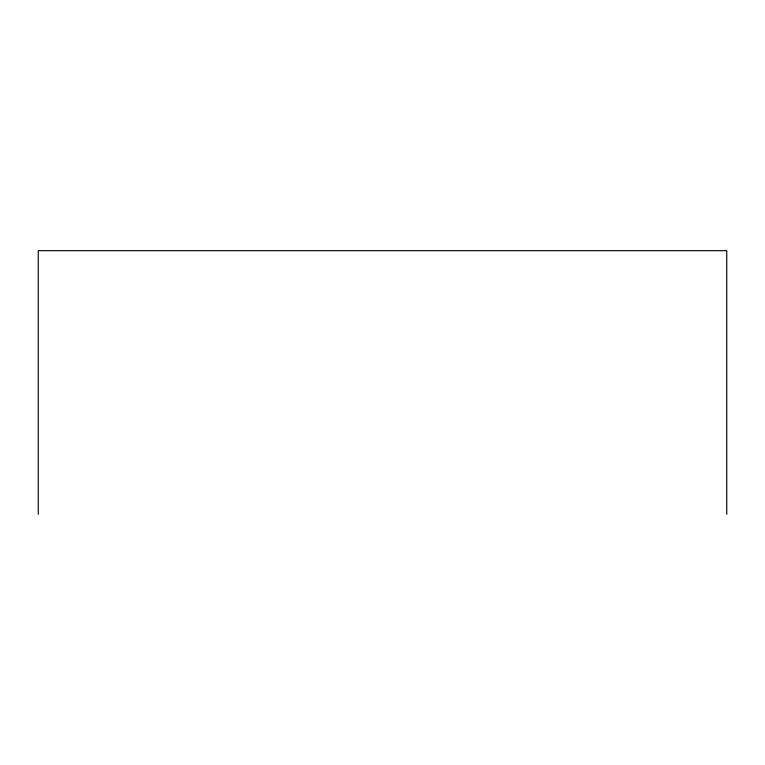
<?xml version="1.0" encoding="UTF-8"?>
<svg xmlns="http://www.w3.org/2000/svg" width="765" height="765" viewBox="0 0 765 765"><rect width="100%" height="100%" fill="white"/><g stroke="black" fill="none" stroke-linecap="round" stroke-linejoin="round"><path stroke-width="1.15" d="M726.75 514.329L726.75 250.671L38.25 250.671L38.25 514.329"/></g></svg>
